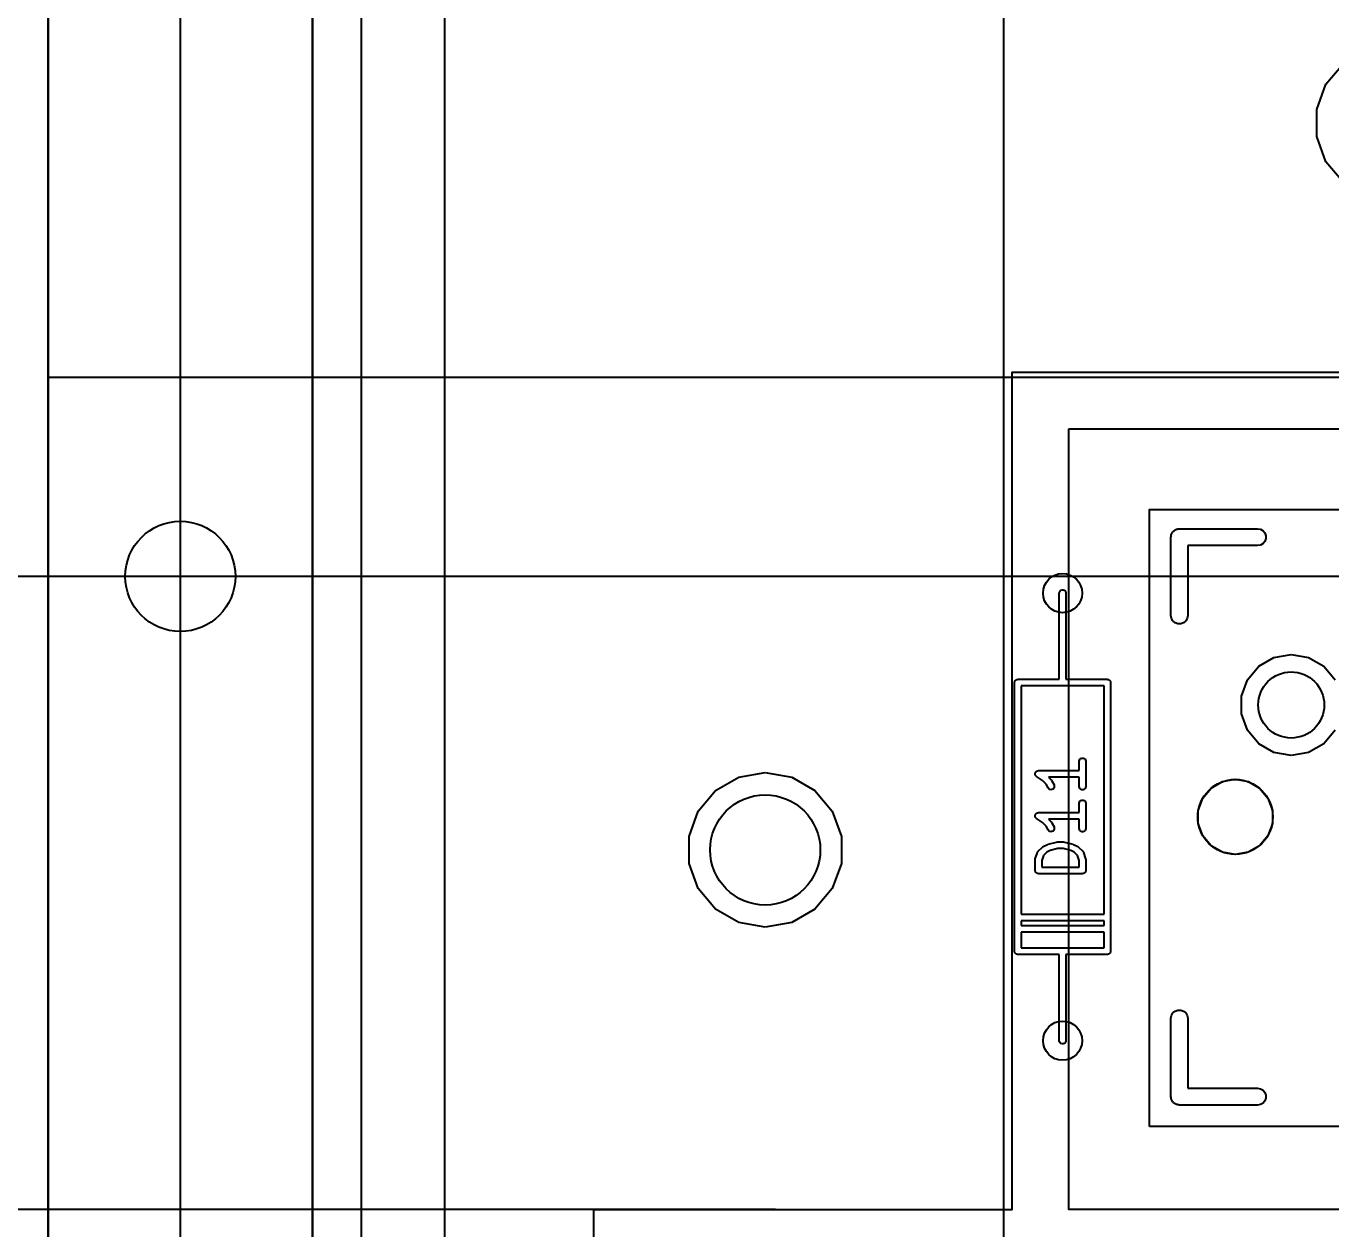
# Model space of a CAD drawing. Header units: millimetres. Extents: x 71 to 299, y 93 to 256.
# Drawn here: x 91.67 to 121.29, y 187.43 to 214.73 of the extents above; entities that cross this region are included whole.
import ezdxf

# ---------------------------------------------------------------- set-up
doc = ezdxf.new("R2010")
doc.units = ezdxf.units.MM
for name, color, linetype in [('BLACK', 7, 'Continuous'), ('PCB', 4, 'Continuous'), ('PCB_参照', 4, 'Continuous'), ('プレート', 6, 'Continuous'), ('上壁', 4, 'Continuous'), ('下壁1', 142, 'Continuous'), ('下壁2', 2, 'Continuous'), ('物理キー', 7, 'Continuous'), ('裏面', 3, 'Continuous')]:
    doc.layers.add(name, color=color, linetype=linetype)
doc.layers.add('化粧板', color=1, linetype='Continuous', transparency=0.6)
doc.layers.add('補助線', color=4, linetype='Continuous', transparency=0.6)
doc.layers.add('寸法', color=7, linetype='Continuous', true_color=0xffbdf8)
doc.styles.get("Standard").update_dxf_attribs({"font": 'arial.ttf', "height": 0.138})
doc.dimstyles.new('JIS-1', dxfattribs={"dimtxt": 2.5, "dimasz": 2.5, "dimexe": 1.25, "dimexo": 0.625, "dimtad": 1, "dimtxsty": 'Standard', "dimblk": 'OPEN', "dimcen": 2.5, "dimadec": 0, "dimazin": 0, "dimtfac": 1, "dimtmove": 0, "dimatfit": 3, "dimldrblk": 'OPEN', "dimfxl": 1, "dimarcsym": 0})

# ---------------------------------------------------------------- blocks, each defined once
blk = doc.blocks.new('PCB外形')
at = {"layer": 'BLACK'}
blk.add_line((35.075, -28.075), (35.075, -145.925), dxfattribs=at)
blk = doc.blocks.new('PCB詳細')
at = {"layer": 'BLACK'}
for p, q in [((56.9787, -43.3717), (57.3708, -42.9043)), ((56.77, -43.945), (56.9787, -43.3717)), ((56.77, -44.555), (56.77, -43.945)), ((56.9787, -45.1283), (56.77, -44.555)), ((57.3708, -45.5957), (56.9787, -45.1283)), ((53.4624, -53.6169), (53.4681, -53.6013)), ((53.4681, -53.6013), (53.471, -53.5848)), ((53.471, -53.5848), (53.4793, -53.5704)), ((53.4793, -53.5704), (53.485, -53.5547)), ((53.485, -53.5547), (53.4957, -53.542)), ((53.4957, -53.542), (53.5041, -53.5275)), ((53.5041, -53.5275), (53.5168, -53.5168)), ((53.5168, -53.5168), (53.5275, -53.5041)), ((53.5275, -53.5041), (53.542, -53.4957)), ((53.542, -53.4957), (53.5547, -53.485)), ((53.5547, -53.485), (53.5704, -53.4793)), ((53.5704, -53.4793), (53.5848, -53.471)), ((53.5848, -53.471), (53.6013, -53.4681)), ((53.6013, -53.4681), (53.6169, -53.4624)), ((53.6169, -53.4624), (53.6336, -53.4624)), ((53.6336, -53.4624), (53.65, -53.4595)), ((53.65, -53.4595), (55.428, -53.4595)), ((55.428, -53.4595), (55.4932, -53.471)), ((55.4932, -53.471), (55.5505, -53.5041)), ((55.5505, -53.5041), (55.593, -53.5547)), ((55.593, -53.5547), (55.6156, -53.6169)), ((53.4595, -53.65), (53.4624, -53.6336)), ((53.4595, -55.428), (53.4595, -53.65)), ((53.4624, -53.6336), (53.4624, -53.6169)), ((55.428, -53.8405), (53.8405, -53.8405)), ((53.8405, -53.8405), (53.8405, -55.428)), ((55.4932, -53.829), (55.428, -53.8405)), ((55.5505, -53.7959), (55.4932, -53.829)), ((55.593, -53.7452), (55.5505, -53.7959)), ((55.6156, -53.6831), (55.593, -53.7452)), ((55.6156, -53.6169), (55.6156, -53.6831)), ((50.925, -54.92), (50.9295, -54.8943)), ((50.925, -56.19), (50.925, -54.92)), ((50.9295, -54.8943), (50.9425, -54.8718)), ((50.9425, -54.8718), (50.9625, -54.855)), ((50.9625, -54.855), (50.987, -54.8461)), ((50.987, -54.8461), (51.013, -54.8461)), ((51.013, -54.8461), (51.0375, -54.855)), ((51.0375, -54.855), (51.0575, -54.8718)), ((51.0575, -54.8718), (51.0705, -54.8943)), ((51.0705, -54.8943), (51.075, -54.92)), ((51.075, -54.92), (51.075, -56.19)), ((53.471, -55.4932), (53.4595, -55.428)), ((53.5041, -55.5505), (53.471, -55.4932)), ((53.5547, -55.593), (53.5041, -55.5505)), ((53.6169, -55.6156), (53.5547, -55.593)), ((53.6831, -55.6156), (53.6169, -55.6156)), ((53.7452, -55.593), (53.6831, -55.6156)), ((53.7959, -55.5505), (53.7452, -55.593)), ((53.829, -55.4932), (53.7959, -55.5505)), ((53.8405, -55.428), (53.829, -55.4932)), ((50.925, -56.877), (50.925, -56.19)), ((51.075, -56.19), (51.075, -56.877)), ((55.4525, -56.5811), (55.7976, -56.3818)), ((55.7976, -56.3818), (56.19, -56.3126)), ((56.19, -56.3126), (56.5824, -56.3818)), ((56.5824, -56.3818), (56.9275, -56.5811)), ((55.1964, -56.8863), (55.4525, -56.5811)), ((56.9275, -56.5811), (57.1836, -56.8863)), ((49.909, -56.952), (49.9101, -56.9455)), ((49.909, -63.048), (49.909, -56.952)), ((49.9101, -56.939), (49.9124, -56.9328)), ((49.9101, -56.9455), (49.9101, -56.939)), ((49.9124, -56.9328), (49.9135, -56.9263)), ((49.9135, -56.9263), (49.9168, -56.9207)), ((49.9168, -56.9207), (49.919, -56.9145)), ((49.919, -56.9145), (49.9233, -56.9095)), ((49.9233, -56.9095), (49.9265, -56.9038)), ((49.9265, -56.9038), (49.9316, -56.8996)), ((49.9316, -56.8996), (49.9358, -56.8945)), ((49.9358, -56.8945), (49.9415, -56.8913)), ((49.9415, -56.8913), (49.9465, -56.887)), ((49.9465, -56.887), (49.9527, -56.8848)), ((49.9527, -56.8848), (49.9583, -56.8815)), ((49.9583, -56.8815), (49.9648, -56.8804)), ((49.9648, -56.8804), (49.971, -56.8781)), ((49.971, -56.8781), (49.9775, -56.8781)), ((49.9775, -56.8781), (49.984, -56.877)), ((49.984, -56.877), (50.925, -56.877)), ((51, -57.027), (50.059, -57.027)), ((50.059, -57.027), (50.059, -62.211)), ((51.941, -57.027), (51, -57.027)), ((51.075, -56.877), (52.016, -56.877)), ((51.941, -62.211), (51.941, -57.027)), ((52.016, -56.877), (52.0225, -56.8781)), ((52.0225, -56.8781), (52.029, -56.8781)), ((52.029, -56.8781), (52.0352, -56.8804)), ((52.0352, -56.8804), (52.0417, -56.8815)), ((52.0417, -56.8815), (52.0473, -56.8848)), ((52.0473, -56.8848), (52.0535, -56.887)), ((52.0535, -56.887), (52.0585, -56.8913)), ((52.0585, -56.8913), (52.0642, -56.8945)), ((52.0642, -56.8945), (52.0684, -56.8996)), ((52.0684, -56.8996), (52.0735, -56.9038)), ((52.0735, -56.9038), (52.0767, -56.9095)), ((52.0767, -56.9095), (52.081, -56.9145)), ((52.081, -56.9145), (52.0832, -56.9207)), ((52.0832, -56.9207), (52.0865, -56.9263)), ((52.0865, -56.9263), (52.0876, -56.9328)), ((52.0876, -56.9328), (52.0899, -56.939)), ((52.0899, -56.939), (52.0899, -56.9455)), ((52.0899, -56.9455), (52.091, -56.952)), ((52.091, -56.952), (52.091, -63.048)), ((55.0601, -57.2608), (55.1964, -56.8863)), ((55.0601, -57.6592), (55.0601, -57.2608)), ((55.1964, -58.0337), (55.0601, -57.6592)), ((55.4525, -58.3389), (55.1964, -58.0337)), ((57.1836, -58.0337), (56.9275, -58.3389)), ((55.7976, -58.5382), (55.4525, -58.3389)), ((56.9275, -58.3389), (56.5824, -58.5382)), ((56.19, -58.6074), (55.7976, -58.5382)), ((56.5824, -58.5382), (56.19, -58.6074)), ((51.3774, -58.7381), (51.3819, -58.7124)), ((51.3774, -58.9488), (51.3774, -58.7381)), ((51.3819, -58.7124), (51.3949, -58.6899)), ((51.3949, -58.6899), (51.4149, -58.6731)), ((51.4149, -58.6731), (51.4394, -58.6642)), ((51.4394, -58.6642), (51.4654, -58.6642)), ((51.4654, -58.6642), (51.4899, -58.6731)), ((51.4899, -58.6731), (51.5098, -58.6899)), ((51.5098, -58.6899), (51.5229, -58.7124)), ((51.5229, -58.7124), (51.5274, -58.7381)), ((51.5274, -58.7381), (51.5274, -59.3095)), ((43.1208, -59.4043), (43.6492, -59.0993)), ((43.6492, -59.0993), (44.25, -58.9933)), ((44.25, -58.9933), (44.8508, -59.0993)), ((44.8508, -59.0993), (45.3792, -59.4043)), ((50.3775, -59.019), (50.3785, -59.0149)), ((50.3785, -59.0279), (50.3775, -59.019)), ((50.3785, -59.0108), (50.3816, -59.0024)), ((50.3785, -59.0149), (50.3785, -59.0108)), ((50.3785, -59.0368), (50.3785, -59.0279)), ((50.3799, -59.0407), (50.3785, -59.0368)), ((50.3804, -59.0449), (50.3799, -59.0407)), ((50.3844, -59.0529), (50.3804, -59.0449)), ((50.3816, -59.0024), (50.3837, -58.9937)), ((50.3837, -58.9937), (50.386, -58.9902)), ((50.3874, -59.0613), (50.3844, -59.0529)), ((50.386, -58.9902), (50.3874, -58.9863)), ((50.3874, -58.9863), (50.3932, -58.9795)), ((50.3901, -59.0645), (50.3874, -59.0613)), ((50.3919, -59.0682), (50.3901, -59.0645)), ((50.3984, -59.0744), (50.3919, -59.0682)), ((50.3932, -58.9795), (50.3981, -58.972)), ((50.3981, -58.972), (50.4015, -58.9695)), ((50.4042, -59.0813), (50.3984, -59.0744)), ((50.4015, -58.9695), (50.4042, -58.9664)), ((50.4042, -58.9664), (50.4119, -58.9619)), ((50.4078, -59.0833), (50.4042, -59.0813)), ((50.4108, -59.0862), (50.4078, -59.0833)), ((50.5475, -59.1773), (50.4108, -59.0862)), ((50.4119, -58.9619), (50.4191, -58.9566)), ((50.4191, -58.9566), (50.4231, -58.9554)), ((50.4231, -58.9554), (50.4267, -58.9533)), ((50.4267, -58.9533), (50.4355, -58.9518)), ((50.4355, -58.9518), (50.4441, -58.9493)), ((50.4441, -58.9493), (50.4483, -58.9495)), ((50.4483, -58.9495), (50.4524, -58.9488)), ((50.4524, -58.9488), (51.3774, -58.9488)), ((50.6288, -59.2587), (50.5475, -59.1773)), ((51.3774, -59.0988), (50.6811, -59.0988)), ((50.6811, -59.0988), (50.7435, -59.1613)), ((50.7435, -59.1613), (50.7504, -59.1711)), ((50.7504, -59.1711), (50.7576, -59.1807)), ((50.7576, -59.1807), (50.8052, -59.276)), ((51.3774, -59.3095), (51.3774, -59.0988)), ((54.371, -59.3457), (54.6279, -59.1974)), ((54.6279, -59.1974), (54.92, -59.1458)), ((54.92, -59.1458), (55.2121, -59.1974)), ((55.2121, -59.1974), (55.469, -59.3457)), ((42.7287, -59.8717), (43.1208, -59.4043)), ((45.3792, -59.4043), (45.7713, -59.8717)), ((50.671, -59.3431), (50.6288, -59.2587)), ((50.6865, -59.364), (50.671, -59.3431)), ((50.7083, -59.3783), (50.6865, -59.364)), ((50.7336, -59.3844), (50.7083, -59.3783)), ((50.7595, -59.3814), (50.7336, -59.3844)), ((50.7828, -59.3698), (50.7595, -59.3814)), ((50.8007, -59.3508), (50.7828, -59.3698)), ((50.811, -59.3269), (50.8007, -59.3508)), ((50.8052, -59.276), (50.8126, -59.3009)), ((50.8126, -59.3009), (50.811, -59.3269)), ((51.3819, -59.3352), (51.3774, -59.3095)), ((51.3949, -59.3577), (51.3819, -59.3352)), ((51.4149, -59.3745), (51.3949, -59.3577)), ((51.4394, -59.3834), (51.4149, -59.3745)), ((51.4654, -59.3834), (51.4394, -59.3834)), ((51.4899, -59.3745), (51.4654, -59.3834)), ((51.5098, -59.3577), (51.4899, -59.3745)), ((51.5229, -59.3352), (51.5098, -59.3577)), ((51.5274, -59.3095), (51.5229, -59.3352)), ((54.1803, -59.5729), (54.371, -59.3457)), ((55.469, -59.3457), (55.6597, -59.5729)), ((51.3774, -59.6905), (51.3819, -59.6648)), ((51.3774, -59.9012), (51.3774, -59.6905)), ((51.3819, -59.6648), (51.3949, -59.6423)), ((51.3949, -59.6423), (51.4149, -59.6255)), ((51.4149, -59.6255), (51.4394, -59.6166)), ((51.4394, -59.6166), (51.4654, -59.6166)), ((51.4654, -59.6166), (51.4899, -59.6255)), ((51.4899, -59.6255), (51.5098, -59.6423)), ((51.5098, -59.6423), (51.5229, -59.6648)), ((51.5229, -59.6648), (51.5274, -59.6905)), ((51.5274, -59.6905), (51.5274, -60.2619)), ((54.0788, -59.8517), (54.1803, -59.5729)), ((55.6597, -59.5729), (55.7612, -59.8517)), ((42.52, -60.445), (42.7287, -59.8717)), ((45.7713, -59.8717), (45.98, -60.445)), ((50.3775, -59.9714), (50.3785, -59.9673)), ((50.3785, -59.9803), (50.3775, -59.9714)), ((50.3785, -59.9632), (50.3816, -59.9548)), ((50.3785, -59.9673), (50.3785, -59.9632)), ((50.3785, -59.9892), (50.3785, -59.9803)), ((50.3799, -59.9931), (50.3785, -59.9892)), ((50.3804, -59.9973), (50.3799, -59.9931)), ((50.3844, -60.0053), (50.3804, -59.9973)), ((50.3816, -59.9548), (50.3837, -59.9461)), ((50.3837, -59.9461), (50.386, -59.9426)), ((50.3874, -60.0137), (50.3844, -60.0053)), ((50.386, -59.9426), (50.3874, -59.9387)), ((50.3874, -59.9387), (50.3932, -59.9318)), ((50.3901, -60.0169), (50.3874, -60.0137)), ((50.3919, -60.0206), (50.3901, -60.0169)), ((50.3984, -60.0268), (50.3919, -60.0206)), ((50.3932, -59.9318), (50.3981, -59.9244)), ((50.3981, -59.9244), (50.4015, -59.9219)), ((50.4042, -60.0336), (50.3984, -60.0268)), ((50.4015, -59.9219), (50.4042, -59.9187)), ((50.4042, -59.9187), (50.4119, -59.9143)), ((50.4078, -60.0357), (50.4042, -60.0336)), ((50.4108, -60.0386), (50.4078, -60.0357)), ((50.5475, -60.1297), (50.4108, -60.0386)), ((50.4119, -59.9143), (50.4191, -59.909)), ((50.4191, -59.909), (50.4231, -59.9078)), ((50.4231, -59.9078), (50.4267, -59.9057)), ((50.4267, -59.9057), (50.4355, -59.9042)), ((50.4355, -59.9042), (50.4441, -59.9016)), ((50.4441, -59.9016), (50.4483, -59.9019)), ((50.4483, -59.9019), (50.4524, -59.9012)), ((50.4524, -59.9012), (51.3774, -59.9012)), ((51.3774, -60.0512), (50.6811, -60.0512)), ((50.6811, -60.0512), (50.7435, -60.1136)), ((50.7435, -60.1136), (50.7504, -60.1235)), ((50.7504, -60.1235), (50.7576, -60.1331)), ((51.3774, -60.2619), (51.3774, -60.0512)), ((54.0788, -60.1483), (54.0788, -59.8517)), ((55.7612, -59.8517), (55.7612, -60.1483)), ((50.6288, -60.2111), (50.5475, -60.1297)), ((50.671, -60.2954), (50.6288, -60.2111)), ((50.6865, -60.3164), (50.671, -60.2954)), ((50.7083, -60.3307), (50.6865, -60.3164)), ((50.7336, -60.3368), (50.7083, -60.3307)), ((50.7595, -60.3338), (50.7336, -60.3368)), ((50.7576, -60.1331), (50.8052, -60.2284)), ((50.7828, -60.3221), (50.7595, -60.3338)), ((50.8007, -60.3032), (50.7828, -60.3221)), ((50.811, -60.2793), (50.8007, -60.3032)), ((50.8052, -60.2284), (50.8126, -60.2533)), ((50.8126, -60.2533), (50.811, -60.2793)), ((51.3819, -60.2876), (51.3774, -60.2619)), ((51.3949, -60.3101), (51.3819, -60.2876)), ((51.4149, -60.3269), (51.3949, -60.3101)), ((51.4394, -60.3358), (51.4149, -60.3269)), ((51.4654, -60.3358), (51.4394, -60.3358)), ((51.4899, -60.3269), (51.4654, -60.3358)), ((51.5098, -60.3101), (51.4899, -60.3269)), ((51.5229, -60.2876), (51.5098, -60.3101)), ((51.5274, -60.2619), (51.5229, -60.2876)), ((54.1803, -60.4271), (54.0788, -60.1483)), ((55.7612, -60.1483), (55.6597, -60.4271)), ((42.52, -61.055), (42.52, -60.445)), ((45.98, -60.445), (45.98, -61.055)), ((50.447, -60.7803), (50.5422, -60.6851)), ((50.5422, -60.6851), (50.5521, -60.6782)), ((50.5521, -60.6782), (50.5617, -60.671)), ((50.5617, -60.671), (50.6569, -60.6234)), ((50.6569, -60.6234), (50.6648, -60.6211)), ((50.6648, -60.6211), (50.6723, -60.6177)), ((50.6723, -60.6177), (50.8628, -60.5701)), ((50.8628, -60.5701), (50.8719, -60.5694)), ((50.8719, -60.5694), (50.881, -60.5679)), ((50.881, -60.5679), (51.0238, -60.5679)), ((51.0238, -60.5679), (51.0328, -60.5694)), ((51.0328, -60.5694), (51.042, -60.5701)), ((51.042, -60.5701), (51.2325, -60.6177)), ((51.2325, -60.6177), (51.24, -60.6211)), ((51.24, -60.6211), (51.2478, -60.6234)), ((51.2478, -60.6234), (51.3431, -60.671)), ((51.3431, -60.671), (51.3527, -60.6782)), ((51.3527, -60.6782), (51.3626, -60.6851)), ((51.3626, -60.6851), (51.4578, -60.7803)), ((54.371, -60.6543), (54.1803, -60.4271)), ((54.6279, -60.8026), (54.371, -60.6543)), ((55.469, -60.6543), (55.2121, -60.8026)), ((55.6597, -60.4271), (55.469, -60.6543)), ((50.3774, -60.9762), (50.3795, -60.9643)), ((50.3774, -61.2143), (50.3774, -60.9762)), ((50.3795, -60.9643), (50.3812, -60.9525)), ((50.3812, -60.9525), (50.4288, -60.8096)), ((50.4288, -60.8096), (50.4309, -60.8058)), ((50.4309, -60.8058), (50.432, -60.8016)), ((50.432, -60.8016), (50.4371, -60.7944)), ((50.4371, -60.7944), (50.4413, -60.7867)), ((50.4413, -60.7867), (50.4445, -60.7838)), ((50.4445, -60.7838), (50.447, -60.7803)), ((50.5656, -60.8738), (50.5274, -60.9884)), ((50.5274, -60.9884), (50.5274, -61.1393)), ((50.6397, -60.7997), (50.5656, -60.8738)), ((50.7167, -60.7612), (50.6397, -60.7997)), ((50.8902, -60.7179), (50.7167, -60.7612)), ((51.0146, -60.7179), (50.8902, -60.7179)), ((51.1881, -60.7612), (51.0146, -60.7179)), ((51.2651, -60.7997), (51.1881, -60.7612)), ((51.3392, -60.8738), (51.2651, -60.7997)), ((51.3774, -60.9884), (51.3392, -60.8738)), ((51.3774, -61.1393), (51.3774, -60.9884)), ((51.4578, -60.7803), (51.4603, -60.7838)), ((51.4603, -60.7838), (51.4635, -60.7867)), ((51.4635, -60.7867), (51.4677, -60.7944)), ((51.4677, -60.7944), (51.4727, -60.8016)), ((51.4727, -60.8016), (51.4739, -60.8058)), ((51.4739, -60.8058), (51.4759, -60.8096)), ((51.4759, -60.8096), (51.5235, -60.9525)), ((51.5235, -60.9525), (51.5253, -60.9643)), ((51.5253, -60.9643), (51.5274, -60.9762)), ((51.5274, -60.9762), (51.5274, -61.2143)), ((54.92, -60.8541), (54.6279, -60.8026)), ((55.2121, -60.8026), (54.92, -60.8541)), ((42.7287, -61.6283), (42.52, -61.055)), ((45.98, -61.055), (45.7713, -61.6283)), ((50.3785, -61.2207), (50.3774, -61.2143)), ((50.3785, -61.2273), (50.3785, -61.2207)), ((50.3808, -61.2335), (50.3785, -61.2273)), ((50.3819, -61.2399), (50.3808, -61.2335)), ((50.3852, -61.2456), (50.3819, -61.2399)), ((50.3874, -61.2518), (50.3852, -61.2456)), ((50.3916, -61.2568), (50.3874, -61.2518)), ((50.3949, -61.2625), (50.3916, -61.2568)), ((50.4, -61.2667), (50.3949, -61.2625)), ((50.4042, -61.2717), (50.4, -61.2667)), ((50.4099, -61.275), (50.4042, -61.2717)), ((50.4149, -61.2792), (50.4099, -61.275)), ((50.421, -61.2815), (50.4149, -61.2792)), ((50.4267, -61.2848), (50.421, -61.2815)), ((50.4332, -61.2859), (50.4267, -61.2848)), ((50.4394, -61.2881), (50.4332, -61.2859)), ((50.4459, -61.2881), (50.4394, -61.2881)), ((50.4524, -61.2893), (50.4459, -61.2881)), ((51.4524, -61.2893), (50.4524, -61.2893)), ((50.5274, -61.1393), (51.3774, -61.1393)), ((51.4588, -61.2881), (51.4524, -61.2893)), ((51.4654, -61.2881), (51.4588, -61.2881)), ((51.4716, -61.2859), (51.4654, -61.2881)), ((51.478, -61.2848), (51.4716, -61.2859)), ((51.4837, -61.2815), (51.478, -61.2848)), ((51.4899, -61.2792), (51.4837, -61.2815)), ((51.4949, -61.275), (51.4899, -61.2792)), ((51.5006, -61.2717), (51.4949, -61.275)), ((51.5048, -61.2667), (51.5006, -61.2717)), ((51.5098, -61.2625), (51.5048, -61.2667)), ((51.5131, -61.2568), (51.5098, -61.2625)), ((51.5173, -61.2518), (51.5131, -61.2568)), ((51.5196, -61.2456), (51.5173, -61.2518)), ((51.5229, -61.2399), (51.5196, -61.2456)), ((51.524, -61.2335), (51.5229, -61.2399)), ((51.5262, -61.2273), (51.524, -61.2335)), ((51.5274, -61.2143), (51.5262, -61.2207)), ((51.5262, -61.2207), (51.5262, -61.2273)), ((43.1208, -62.0957), (42.7287, -61.6283)), ((45.7713, -61.6283), (45.3792, -62.0957)), ((43.6492, -62.4007), (43.1208, -62.0957)), ((45.3792, -62.0957), (44.8508, -62.4007)), ((44.25, -62.5067), (43.6492, -62.4007)), ((44.8508, -62.4007), (44.25, -62.5067)), ((50.059, -62.211), (51.941, -62.211)), ((50.059, -62.361), (50.059, -62.465)), ((51.941, -62.361), (50.059, -62.361)), ((50.059, -62.465), (51.941, -62.465)), ((51.941, -62.465), (51.941, -62.361)), ((51.941, -62.615), (50.059, -62.615)), ((50.059, -62.615), (50.059, -62.973)), ((51.941, -62.973), (51.941, -62.615)), ((49.9101, -63.0545), (49.909, -63.048)), ((49.9101, -63.061), (49.9101, -63.0545)), ((49.9124, -63.0672), (49.9101, -63.061)), ((49.9135, -63.0737), (49.9124, -63.0672)), ((49.9168, -63.0793), (49.9135, -63.0737)), ((49.919, -63.0855), (49.9168, -63.0793)), ((49.9233, -63.0905), (49.919, -63.0855)), ((50.059, -62.973), (51, -62.973)), ((51, -62.973), (51.941, -62.973)), ((52.081, -63.0855), (52.0767, -63.0905)), ((52.0832, -63.0793), (52.081, -63.0855)), ((52.0865, -63.0737), (52.0832, -63.0793)), ((52.0876, -63.0672), (52.0865, -63.0737)), ((52.0899, -63.061), (52.0876, -63.0672)), ((52.091, -63.048), (52.0899, -63.0545)), ((52.0899, -63.0545), (52.0899, -63.061)), ((49.9265, -63.0962), (49.9233, -63.0905)), ((49.9316, -63.1004), (49.9265, -63.0962)), ((49.9358, -63.1055), (49.9316, -63.1004)), ((49.9415, -63.1087), (49.9358, -63.1055)), ((49.9465, -63.113), (49.9415, -63.1087)), ((49.9527, -63.1152), (49.9465, -63.113)), ((49.9583, -63.1185), (49.9527, -63.1152)), ((49.9648, -63.1196), (49.9583, -63.1185)), ((49.971, -63.1219), (49.9648, -63.1196)), ((49.9775, -63.1219), (49.971, -63.1219)), ((49.984, -63.123), (49.9775, -63.1219)), ((50.925, -63.123), (49.984, -63.123)), ((50.925, -63.81), (50.925, -63.123)), ((52.016, -63.123), (51.075, -63.123)), ((51.075, -63.123), (51.075, -63.81)), ((52.0225, -63.1219), (52.016, -63.123)), ((52.029, -63.1219), (52.0225, -63.1219)), ((52.0352, -63.1196), (52.029, -63.1219)), ((52.0417, -63.1185), (52.0352, -63.1196)), ((52.0473, -63.1152), (52.0417, -63.1185)), ((52.0535, -63.113), (52.0473, -63.1152)), ((52.0585, -63.1087), (52.0535, -63.113)), ((52.0642, -63.1055), (52.0585, -63.1087)), ((52.0684, -63.1004), (52.0642, -63.1055)), ((52.0735, -63.0962), (52.0684, -63.1004)), ((52.0767, -63.0905), (52.0735, -63.0962)), ((50.925, -65.08), (50.925, -63.81)), ((51.075, -63.81), (51.075, -65.08)), ((53.4595, -64.572), (53.471, -64.5068)), ((53.471, -64.5068), (53.5041, -64.4495)), ((53.5041, -64.4495), (53.5547, -64.407)), ((53.5547, -64.407), (53.6169, -64.3844)), ((53.6169, -64.3844), (53.6831, -64.3844)), ((53.6831, -64.3844), (53.7452, -64.407)), ((53.7452, -64.407), (53.7959, -64.4495)), ((53.7959, -64.4495), (53.829, -64.5068)), ((53.829, -64.5068), (53.8405, -64.572)), ((53.4595, -66.35), (53.4595, -64.572)), ((53.8405, -64.572), (53.8405, -66.1595)), ((50.9295, -65.1057), (50.925, -65.08)), ((50.9425, -65.1282), (50.9295, -65.1057)), ((50.9625, -65.145), (50.9425, -65.1282)), ((50.987, -65.1539), (50.9625, -65.145)), ((51.013, -65.1539), (50.987, -65.1539)), ((51.0375, -65.145), (51.013, -65.1539)), ((51.0575, -65.1282), (51.0375, -65.145)), ((51.0705, -65.1057), (51.0575, -65.1282)), ((51.075, -65.08), (51.0705, -65.1057)), ((53.8405, -66.1595), (55.428, -66.1595)), ((55.428, -66.1595), (55.4932, -66.171)), ((55.4932, -66.171), (55.5505, -66.2041)), ((55.5505, -66.2041), (55.593, -66.2548)), ((55.593, -66.2548), (55.6156, -66.3169)), ((55.6156, -66.3169), (55.6156, -66.3831)), ((53.4624, -66.3664), (53.4595, -66.35)), ((53.4624, -66.3831), (53.4624, -66.3664)), ((53.4681, -66.3987), (53.4624, -66.3831)), ((53.471, -66.4152), (53.4681, -66.3987)), ((53.4793, -66.4296), (53.471, -66.4152)), ((53.485, -66.4453), (53.4793, -66.4296)), ((53.4957, -66.458), (53.485, -66.4453)), ((53.5041, -66.4725), (53.4957, -66.458)), ((53.5168, -66.4832), (53.5041, -66.4725)), ((53.5275, -66.4959), (53.5168, -66.4832)), ((53.542, -66.5043), (53.5275, -66.4959)), ((53.5547, -66.515), (53.542, -66.5043)), ((53.5704, -66.5207), (53.5547, -66.515)), ((53.5848, -66.529), (53.5704, -66.5207)), ((53.6013, -66.5319), (53.5848, -66.529)), ((53.6169, -66.5376), (53.6013, -66.5319)), ((53.6336, -66.5376), (53.6169, -66.5376)), ((53.65, -66.5405), (53.6336, -66.5376)), ((55.428, -66.5405), (53.65, -66.5405)), ((55.4932, -66.529), (55.428, -66.5405)), ((55.5505, -66.4959), (55.4932, -66.529)), ((55.593, -66.4453), (55.5505, -66.4959)), ((55.6156, -66.3831), (55.593, -66.4453))]:
    blk.add_line(p, q, dxfattribs=at)
for centre, radius in [((51, -54.92), 0.4445), ((56.19, -57.46), 0.7493), ((54.92, -60), 0.8509), ((44.25, -60.75), 1.25), ((51, -65.08), 0.4445)]:
    blk.add_circle(centre, radius, dxfattribs=at)
at = {"linetype": 'ByBlock'}
blk.add_blockref('PCB外形', (0, 0), dxfattribs=at)
blk = doc.blocks.new('A$C28663')
at = {"layer": 'PCB'}
blk.add_blockref('PCB詳細', (-35.075, 145.925), dxfattribs=at)
blk = doc.blocks.new('_OPEN')
at = {"color": 0, "linetype": 'ByBlock', "lineweight": -2}
for p, q in [((-1, 0.166667), (0, 0)), ((-1, -0.166667), (0, 0)), ((0, 0), (-1, 0))]:
    blk.add_line(p, q, dxfattribs=at)
blk = doc.blocks.new('*D11')
at = {"layer": 'Defpoints', "color": 0}
for p in [(109.308, 187.872), (87.685, 186.594), (109.308, 186.594)]:
    blk.add_point(p, dxfattribs=at)
at = {"layer": '寸法', "color": 0, "lineweight": -2}
for p, q in [((87.685, 190.372), (87.685, 192.872)), ((108.683, 187.872), (86.435, 187.872)), ((87.685, 187.872), (87.685, 179.999)), ((87.685, 187.872), (87.685, 186.594)), ((108.683, 186.594), (86.435, 186.594))]:
    blk.add_line(p, q, dxfattribs=at)
at = {"layer": '寸法', "color": 0, "lineweight": -2, "xscale": 2.5, "yscale": 2.5, "zscale": 2.5}
for p, rotation in [((87.685, 187.872), 270), ((87.685, 186.594), 90)]:
    blk.add_blockref('_OPEN', p, dxfattribs=dict(at, rotation=rotation))
at = {"layer": '寸法', "color": 0, "insert": (86.977, 180.796), "char_height": 0.138, "attachment_point": 5, "rotation": 90}
blk.add_mtext('1,28', dxfattribs=at)

msp = doc.modelspace()

# ---------------------------------------------------------------- linework, layer by layer
at = {"layer": 'プレート'}
msp.add_lwpolyline([(268.277, 103.757, 0.414214), (274.277, 109.757), (274.277, 206.757), (92.172, 206.757), (92.172, 109.757, 0.414214), (98.172, 103.757)], format="xyb", close=True, dxfattribs=at)
msp.add_lwpolyline([(117.172, 189.757), (117.172, 203.757), (131.172, 203.757), (131.172, 189.757)], close=True, dxfattribs=at)
for centre in [(95.172, 202.241), (108.449, 196.032)]:
    msp.add_circle(centre, 1.25, dxfattribs=at)
at = {"layer": '上壁'}
msp.add_lwpolyline([(92.172, 229.63), (92.172, 109.757), (98.172, 109.757), (98.172, 229.63)], close=True, dxfattribs=at)
msp.add_circle((95.172, 202.241), 1.25, dxfattribs=at)
at = {"layer": '下壁1'}
msp.add_lwpolyline([(92.172, 229.63), (92.172, 109.757), (98.172, 109.757), (98.172, 229.63)], close=True, dxfattribs=at)
msp.add_circle((95.172, 202.241), 1.25, dxfattribs=at)
at = {"layer": '下壁2'}
msp.add_lwpolyline([(92.172, 229.63), (92.172, 109.757), (98.172, 109.757), (98.172, 229.63)], close=True, dxfattribs=at)
msp.add_circle((95.172, 202.241), 1.25, dxfattribs=at)
at = {"layer": '化粧板'}
msp.add_lwpolyline([(268.277, 103.757), (98.172, 103.757, -0.414214), (92.172, 109.757), (92.172, 229.63, -0.414214), (98.172, 235.63), (268.277, 235.63, -0.414214), (274.277, 229.63), (274.277, 109.757, -0.414214)], format="xyb", close=True, dxfattribs=at)
msp.add_lwpolyline([(177.088, 110.625), (99.808, 110.625), (99.808, 149.872), (109.308, 149.872), (109.308, 167.594), (104.558, 167.594), (104.558, 187.872), (114.058, 187.872), (114.058, 206.874), (267.333, 206.874), (267.287, 129.557), (215.135, 129.588), (215.135, 110.625), (194.808, 110.625), (194.808, 129.594), (177.088, 129.594)], close=True, dxfattribs=at)
msp.add_circle((95.172, 202.241), 1.25, dxfattribs=at)
at = {"layer": '物理キー', "color": 7}
msp.add_lwpolyline([(115.338, 205.594), (133.06, 205.594), (133.06, 187.872), (115.338, 187.872), (115.338, 205.594)], close=True, dxfattribs=at)
at = {"layer": '裏面'}
msp.add_lwpolyline([(268.277, 103.757), (98.172, 103.757, -0.414214), (92.172, 109.757), (92.172, 229.63, -0.414214), (98.172, 235.63), (268.277, 235.63, -0.414214), (274.277, 229.63), (274.277, 109.757, -0.414214)], format="xyb", close=True, dxfattribs=at)
for centre in [(95.172, 202.241), (108.449, 196.032)]:
    msp.add_circle(centre, 1.25, dxfattribs=at)
at = {"layer": '補助線'}
for p, q in [((113.856, 255.926), (113.856, 92.68)), ((92.172, 250.744), (92.172, 94.235)), ((95.172, 250.744), (95.172, 94.235)), ((98.172, 250.744), (98.172, 94.235)), ((101.172, 250.744), (101.172, 94.235)), ((298.732, 202.241), (71.224, 202.241))]:
    msp.add_line(p, q, dxfattribs=at)

# ---------------------------------------------------------------- block references
at = {"layer": 'PCB_参照'}
msp.add_blockref('A$C28663', (99.274, 110.857), dxfattribs=at)

# ---------------------------------------------------------------- dimensions: what is measured, and where the dimension line sits
at = {"layer": '寸法'}
dim = msp.add_linear_dim(base=(87.685, 186.594), p1=(109.308, 187.872), p2=(109.308, 186.594), angle=90, dimstyle='JIS-1', override={"dimlfac": 1}, dxfattribs=at)
dim.commit()
dim.dimension.update_dxf_attribs({"geometry": '*D11', "text_midpoint": (86.977, 180.796)})

doc.saveas('drawing.dxf')
